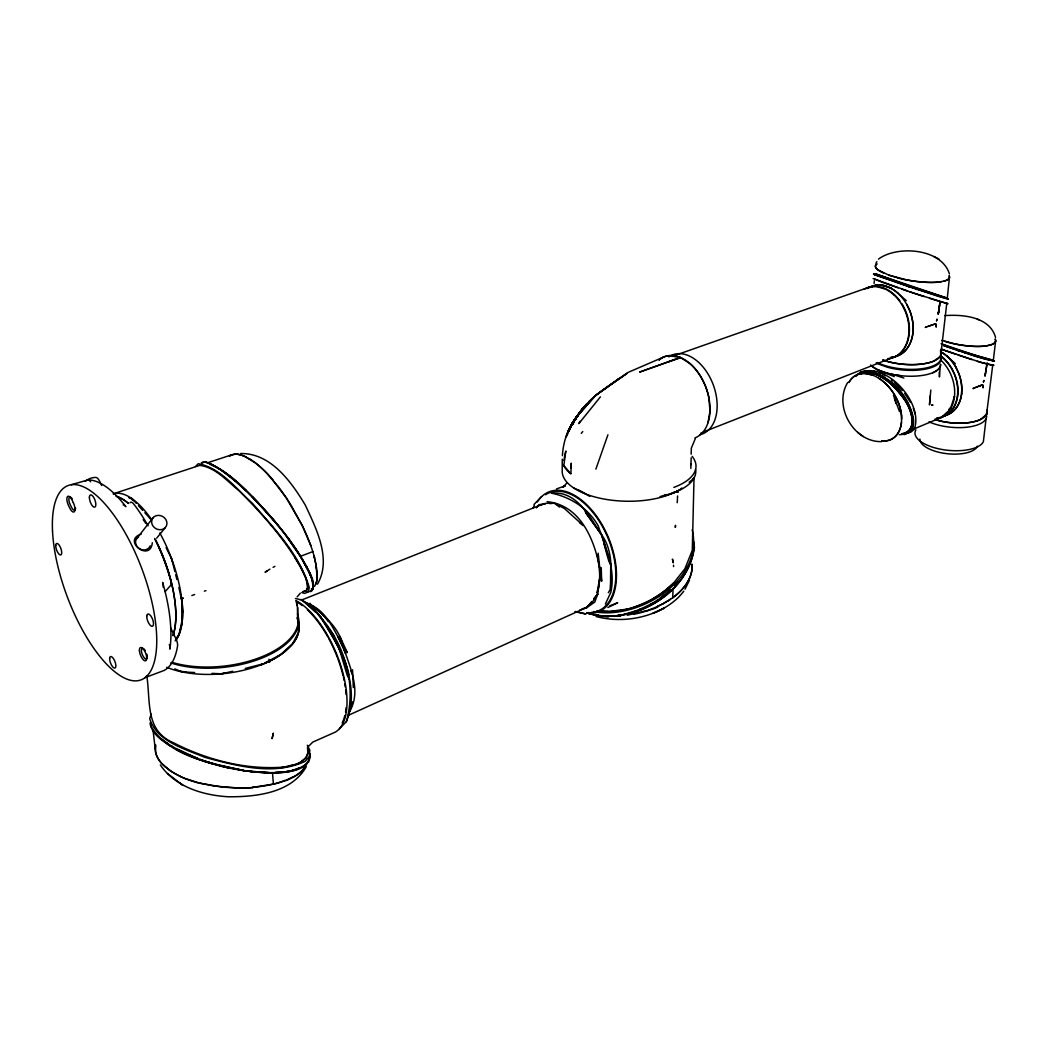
<?xml version="1.0" encoding="UTF-8"?>
<svg xmlns="http://www.w3.org/2000/svg" width="1048" height="1048" viewBox="0 0 1048 1048"><rect width="100%" height="100%" fill="white"/><g stroke="black" fill="none" stroke-linecap="round" stroke-linejoin="round"><path stroke-width="1.5" d="M691.169 457.806L690.829 468.443M562.252 459.221L562.2 471.299A64.308 28.846 1.2 0 0 605.783 499.346A64.308 28.846 1.2 0 0 677.427 490.87M691.156 454.19L691.326 448.138L695.322 438.654M608.325 592.683L610.46 589.277C611.272 570.702 613.185 550.514 601.473 534.585C589.657 516.821 576.872 490.634 551.392 493.149C570.466 496.975 588.701 508.686 598.225 525.873C605.534 547.357 616.028 569.654 610.761 592.487L605.377 604.041M692.964 479.159L694.025 477.94L692.283 550.37L684.894 568.763L673.812 582.793L664.314 591.19M584.352 509.263L585.753 512.773L601.473 534.585L610.748 564.649L610.46 589.277M673.039 589.107L672.737 597.74L662.952 603.897M306.645 591.622L310.942 591.413L313.064 589.107C312.985 569.85 298.038 554.196 288.213 538.777M152.34 542.759C150.192 562.92 121.555 540.257 141.205 534.153M677.231 502.713L677.453 498.494M881.695 440.959L886.713 440.776A36.497 24.065 59.5 0 0 895.162 436.623A36.903 24.314 59.9 0 0 899.433 430.44A37.047 24.431 59.7 0 0 901.516 422.213L901.555 415.925A37.06 24.798 58.7 0 0 899.564 405.89A36.916 24.72 58.8 0 0 895.202 396A36.51 24.366 58.7 0 0 886.556 384.511C879.717 377.673 870.023 371.948 860.015 373.848A36.51 24.078 59.5 0 0 851.801 378.42A36.929 24.327 59.9 0 0 848.906 382.415M570.924 468.377L571.291 463.137L570.885 473.788A64.517 28.519 1.3 0 1 563.706 465.417L570.662 473.604M677.48 497.905L677.598 495.953M562.383 455.697C563.235 441.509 568.068 427.256 577.12 416.2L595.644 395.319L626.953 373.402C607.185 386.935 584.037 400.336 573.387 423.051M353.32 687.54L352.534 669.777M165.086 766.848A74.513 35.684 3.1 0 1 155.209 748.861L155.497 745.246M874.098 283.536L874.32 280.759M694.287 542.288C693.213 591.596 633.752 626.154 588.622 613.512M930.231 395.816L929.484 404.869L930.82 390.053M155.589 744.84L155.628 752.202A74.906 35.855 3.2 0 0 161.589 763.298L169.619 770.175M876.18 273.987L874.779 273.633L947.287 298.169L949.409 277.733M312.291 590.378L310.68 591.504C318.671 582.321 306.684 569.221 302.544 560.064C292.313 543.034 280.012 527.314 266.86 512.446M882.901 360.027A36.641 13.821 4.7 0 0 933.585 361.246L940.698 356.124L946.763 303.344L940.082 301.614L939.977 302.335L940.082 301.614M940.095 368.726L939.44 376.992L939.231 372.223M313.064 589.107L313.365 586.5M986.05 418.873L983.365 441.745A34.689 14.384 5.8 0 1 942.1 449.487A34.689 14.384 5.8 0 1 915.913 429.824M993.36 360.145L995.6 341.124M940.043 301.876L938.746 310.994L939.506 305.427M938.89 309.815L938.419 313.077L938.523 312.409M986.928 410.109A34.846 13.991 5.7 0 1 971.391 422.213A34.846 13.991 5.7 0 1 934.868 419.501A34.938 14.03 5.7 0 0 980.116 419.711L986.561 414.484L992.744 364.927M938.812 310.496L938.969 309.239M938.956 309.37L939.126 308.06M938.733 311.086L938.183 314.348L938.785 310.68M579.701 610.133L586.893 607.604L594.779 602.063L597.688 594.19L601.225 567.649L601.657 581.234C598.094 549.244 584.784 505.503 547.121 501.678M939.008 308.99L939.899 302.885M985.998 369.97L985.041 375.931M563.798 465.613L565.855 451.007A70.779 61.505 -6 0 0 564.007 460.478M694.483 547.108C688.3 594.151 631.63 626.573 587.26 612.975M985.592 372.8L987.15 362.778M986.181 368.791L985.854 370.926L986.771 365.215M986.954 364.036L986.849 364.704L986.954 364.036L991.198 365.018M994.434 361.115C981.373 356.464 957.165 350.595 941.353 343.836M985.369 374.123L985.526 373.18L985.028 375.931M707.99 422.763L709.968 411.353L708.92 397.978A43.374 28.021 69.7 0 0 690.291 363.879M660.004 496.582A64.125 28.689 1.3 0 0 678.239 490.949L677.951 492.285L678.213 490.936L681.868 488.014M297.999 633.333L297.396 636.031A78.521 39.628 -6.6 0 1 292.444 644.101L284.545 651.791A78.521 39.628 -6.6 0 1 166.737 667.34M298.483 631.224L299.23 627.962A78.901 39.824 -6.7 0 0 297.959 620.18M912.782 427.348C915.677 400.493 888.324 369.224 860.919 371.961M954.152 397.467L954.4 396.485M179.26 634.053L181.763 624.438A80.565 32.305 69.5 0 0 159.833 532.987M339.447 728.714L346.351 721.666C359.11 676.798 338.57 625.944 300.946 599.377M352.678 701.819L349.652 711.513C362.149 689.951 348.932 665.742 342.657 644.572C338.491 627.176 324.317 615.726 311.204 604.866L309.907 603.294M954.479 396.511L950.13 409.506L941.13 417.562L911.786 429.876M151.2 714.133L149.668 718.692C157.135 741.735 184.841 748.94 204.95 757.376C237.044 765.891 273.567 776.044 305.282 761.307L309.317 756.394L309.802 750.119L307.274 745.207M595.88 469.15L607.919 434.815M346.351 721.666C361.259 685.772 339.801 646.537 320.583 616.683C314.217 608.482 306.16 600.255 295.471 598.526M948.401 299.125L947.497 298.549M533.039 508.372L534.218 505.411M579.989 421.309L578.837 423.615L600.412 396.865M612.307 615.844L620.233 615.831L616.25 616.054M684.986 589.225L689.558 580.055M314.544 586.343L315.828 583.893A80.172 25.244 58.7 0 0 317.269 575.339M317.478 584.168C331.993 559.095 316.051 528.192 305.204 504.926C291.213 481.687 270.738 452.959 240.542 453.535M572.247 424.859L573.793 422.095M572.3 424.82L573.846 422.056M688.995 579.479L686.807 583.33A64.832 38.855 -12.1 0 1 676.982 594.36L672.737 597.74C681.292 591.36 689.139 582.885 691.523 572.182A62.553 37.99 -10.1 0 0 691.89 564.531M985.67 415.204L986.522 413.737L986.561 414.484M573.819 421.886L572.26 424.571L573.911 421.82M575.391 419.2L580.658 411.104L575.326 419.148M575.496 419.108L577.867 415.06L568.317 430.78L579.203 413.095L569.13 428.973L573.557 422.095M297.147 596.862L300.344 593.168M683.689 574.658L684.213 573.793M949.082 410.449L950.746 407.698M293.152 765.236C299.82 763.507 309.029 758.752 307.811 750.447M306.815 764.215L302.283 770.293M306.265 766.704C291.279 793.218 255.725 796.939 228.385 796.781C202.998 795.275 175.37 787.009 160.344 765.001M910.882 430.846L911.97 429.208M847.714 382.507C833.081 406.048 853.662 442.439 881.63 441.614M573.544 421.833L569.981 427.204L573.505 421.938M567.047 482.827L562.933 487.137L565.448 485.696L556.475 488.944M593.731 598.722L597.688 594.19L592.447 602.076L585.819 607.801L347.569 715.666M575.273 419.305L581.444 410.096L570.885 425.462L582.256 409.074L571.828 423.772L583.985 407.017L572.811 422.121L584.902 405.982L573.832 420.523L586.841 403.873L574.907 418.99L595.644 395.319L628.184 372.354L663.489 357.119M175.527 639.28L179.09 634.223L182.221 619.918L181.907 602.351L182.588 612.412M307.654 747.211L312.815 742.076L334.967 732.264A72.797 32.907 67.5 0 0 341.648 668.414A72.797 32.907 67.5 0 0 295.824 600.504M305.675 758.176L307.876 752.936A75.377 26.03 16 0 0 307.536 749.412M856.295 375.97C866.919 363.761 885.154 377.149 894.206 385.271M136.594 538.698L153.296 517.463M591.806 601.5L586.893 607.604L582.269 608.809M593.771 599.063L597.688 594.19M156.702 538.135L165.27 527.616A7.886 6.956 29.6 0 0 160.41 515.603A7.886 6.956 29.6 0 0 152.13 524.459A7.886 6.956 29.6 0 0 165.27 527.616M581.273 433.374L582.754 431.566M620.298 615.687L621.7 615.019A2.568 2.083 10.3 0 1 622.198 614.993L620.298 615.687L620.966 615.32A2.568 2.188 14.3 0 1 621.399 615.137L622.368 614.993L621.399 615.15A2.764 2.292 10.6 0 0 620.717 615.477L620.468 615.648M856.399 375.59L861.207 371.857M165.112 591.688L170.366 585.688A7.284 2.987 69.3 0 0 170.483 579.544A102.927 40.544 69.5 0 0 154.685 538.397M878.486 259.131C896.59 245.337 941.497 247.891 949.436 273.987M683.755 591.19C675.986 601.591 664.799 608.652 652.852 613.381L664.052 608.115C643.498 619.368 618.687 622.512 596.024 616.499M675.043 585.57L677.008 583.474M675.148 585.229L678.266 581.928M534.021 504.455L541.554 496.569M195.478 466.504L198.229 463.714C220.853 467.906 236.101 488.774 252.463 503.368C274.497 528.821 299.649 554.484 309.265 587.561L308.348 591.871L304.627 593.417L301.916 592.644M536.511 507.56L538.528 505.594L545.589 503.341L554.457 503.184L564.453 508.555L583.304 525.572L579.544 522.651M595.605 395.502L588.897 401.777L595.605 395.502L618.412 379.049L617.167 379.926M536.209 507.743L538.528 505.594L541.711 505.11M875.001 274.288L873.482 274.157L908.537 286.615L948.453 299.047M657.031 600.57L664.995 594.661M668.598 591.635L670.995 589.631L659.926 598.434M689.165 482.198L694.025 478.307M909.546 432.221L907.935 433.322M662.585 596.666L664.039 595.631M299.636 767.935L291.462 770.673L294.423 769.835M670.419 599.377L668.008 600.962M650.153 604.696L657.266 600.203M202.434 462.325C198.622 464.382 205.618 460.596 207.15 462.417L204.504 462.024M269.912 569.143L265.079 572.274L266.913 571.081M652.367 604.093L659.061 599.928M859.242 374.359C877.595 367.193 894.966 386.227 904.581 399.93C911.184 408.903 918.533 430.23 902.642 433.833M679.562 489.848L676.654 491.499L678.213 490.936M273.096 567.335L274.904 566.365M653.271 602.849L638.258 610.185L642.057 608.547M299.269 762.97L300.187 762.499M292.89 776.987L288.017 779.319M607.879 607.513L617.691 602.731L609.857 605.809M653.428 598.5C636.817 607.906 617.22 613.696 598.054 610.892M229.394 455.998L234.765 454.229A76.19 27.104 59.2 0 1 245.559 456.771M859.609 373.913C876.914 368.11 892.752 384.446 902.564 396.851C910.254 406.192 919.869 430.427 901.883 433.767M260.991 664.825L263.022 663.882L245.245 668.428M273.908 658.825L264.541 663.174L280.602 654.594L292.549 643.826L298.51 632.35L298.208 621.136M639.778 610.093L647.35 606.661M295.903 769.429L300.095 767.621M975.465 387.537L982.605 384.773L983.09 387.865L982.775 385.585M976.409 387.131L972.95 388.611L974.208 388.074M976.723 387L980.391 385.585M862.032 371.791C888.56 363.525 923.629 403.965 914.301 429.117L911.236 431.855L906.743 433.322M632.101 612.32L641.848 608.574M301.824 599.928L537.663 506.21M705.396 431.186L890.983 358.193M927.965 326.413L935.707 323.767L936.27 327.12L935.903 324.644M928.986 326.02L925.24 327.448L926.602 326.937M668.729 361.717L680.637 357.565L690.265 363.8M300.632 556.239L311.23 576.675C297.619 546.06 274.969 520.529 252.083 496.477C270.135 514.778 286.667 534.637 300.632 556.239L312.815 551.615L310.706 545.366M144.899 677.689L164.064 670.471A102.927 40.544 69.5 0 0 177.531 646.092A7.153 2.895 68.5 0 0 175.999 638.9L170.575 627.7M982.605 384.773L980.024 385.729M929.327 325.889L935.707 323.767M674.716 359.438L639.621 372.079L680.637 357.565A43.374 28.021 69.6 0 1 709.09 398.882A43.374 28.021 69.6 0 1 694.955 437.907M191.836 595.539L194.666 594.517M869.67 287.532L876.01 285.279A36.994 27.392 70 0 1 897.664 292.982L906.219 300.645M676.327 354.918L869.381 287.087M636.948 610.63L624.071 614.259M627.241 615.255L648.882 610.093M207.386 462.836L232.158 454.675M204.334 591.164L205.932 590.64M906.088 434.134L904.018 434.632M904.843 433.453L905.904 433.125L904.07 433.689M626.796 614.246L634.8 611.849M662.65 495.835L666.921 494.538M672.62 492.796L675.475 491.931L668.205 494.577A64.125 28.689 1.3 0 1 662.559 496.031M865.543 371.555L866.539 371.267M71.343 484.713L88.058 479.919A103.215 40.296 69.5 0 1 125.865 506.695A7.271 2.934 70.2 0 0 123.14 504.835M870.56 286.772L875.735 285.318A37.689 27.903 70 0 1 881.303 285.226L889.804 287.702A37.689 27.903 70 0 1 897.861 293.178M202.552 462.666L205.002 462.024C234.503 472.294 254.035 500.014 275.034 521.616M232.656 671.296L221.639 673.825L212.115 673.366M627.307 609.15L607.761 611.639M920.183 281.807A38.029 9.458 9.3 0 0 939.322 281.964L943.803 281.165A38.042 9.078 8.5 0 0 948.204 279.318M286.405 771.485L289.209 770.922M619.08 615.32L622.591 614.639L618.228 615.202M286.445 771.642L290.204 770.909M623.678 614.429L625.866 614.023M284.466 766.992L290.113 765.996M875.015 274.943L937.633 296.152M220.643 673.772L224.338 673.196M613.958 616.368L621.844 615.215M939.296 281.964L941.707 281.611M936.702 418.165L941.13 417.562M899.236 434.71C928.777 433.44 905.629 394.192 893.564 384.786M280.903 772.297L283.628 771.944L275.021 772.572L285.056 771.8M994.447 360.984L984.832 359.11L943.737 345.644L975.295 356.294L994.146 361.193M252.555 787.389L273.41 784.101L272.48 772.73M603.412 615.857L615.071 615.713M539.052 504.612L545.209 504.036M549.833 503.603L554.457 503.184L559.475 507.075M944.667 315.631C962.339 314.282 989.888 316.509 995.548 337.443M283.209 767.162C245.324 769.926 206.993 759.957 173.418 742.731C144.899 730.744 150.755 701.662 146.812 676.012M993.36 360.185L977.286 356.032L941.274 343.783M302.99 591.675L306.409 590.535L307.601 587.902A86.185 17.698 47.9 0 0 307.234 583.657M610.316 616.119L611.364 616.08M874.661 279.056L882.652 282.384M302.715 591.662L305.544 591.177L307.496 588.439L307.352 583.474L305.164 576.518M601.788 616.381L609.006 616.538M268.576 772.533L246.385 770.961L223.8 766.625M269.48 772.743L256.092 771.891M876.246 285.056L883.647 285.226L891.403 288.266M237.372 787.926L214.159 786.065L199.382 783.053M194.653 672.528L181.959 671.925L174.767 668.873M875.381 273.711L908.642 285.776L947.287 298.169M593.6 611.587C638.14 620.455 704.57 580.094 692.152 529.764M246.385 770.961L253.302 771.8M864.993 373.455L873.128 375.328M222.792 787.14L200.194 783.249L186.465 778.926M243.424 770.359L212.325 763.481L222.451 766.311M246.647 770.83L251.494 771.525M599.521 611.102L597.111 610.722M900.455 375.656L893.368 374.594A37.06 14.187 4.8 0 1 886.674 373.023L878.054 369.892A37.073 14.187 4.8 0 1 871.779 366.079M601.041 615.7L608.22 616.84M180.099 671.139L186.033 672.122M310.077 753.866C308.806 774.996 279.056 772.468 263.323 772.625C233.141 770.765 202.984 763.337 176.077 749.333L182.64 752.647M595.277 614.573L597.989 615.111M597.845 615.215L595.461 614.744M596.273 614.862L598.159 615.241M575.09 611.691L585.937 614.01L575.391 611.442M225.477 766.848L229.774 767.83L223.748 766.442M220.814 766.075L228.857 767.961M225.399 766.953L230.534 768.184M881.643 272.113A37.636 8.947 8.6 0 1 877.032 263.808A37.911 9.052 8.4 0 0 875.408 266.218A37.479 8.921 8.6 0 0 878.198 270.07L888.94 275.179L905.498 279.62A37.466 9.262 9.3 0 0 920.223 281.807M938.864 296.532L948.008 299.086M114.376 494.132L113.184 493.831L199.723 465.377C215.744 467.356 227.089 481.176 239.062 490.726C262.367 514.057 284.689 538.921 300.986 567.767M128.825 497.748L131.956 498.534L136.253 503.276M941.628 340.351L954.676 343.823A35.697 9.76 10 0 0 968.653 345.945M898.424 278.021L888.94 275.179M944.68 341.321L947.89 342.224M599.81 615.687L602.037 616.355M212.351 763.363L215.023 764.162L209.351 762.459M306.697 603.504C328.823 609.87 335.111 635.638 347.307 652.59L339.696 636.018M206.469 761.713L210.871 763.036L199.762 759.328L214.382 764.149M210.373 463.517C237.621 478.124 258.24 502.359 277.995 525.598M875.25 274.904L873.731 274.222M204.858 761.451L212.783 763.9M893.014 374.516L903.874 378.04M958.069 355.036L965.025 357.355M909.206 291.606L916.555 294.056M907.332 290.977L901.778 289.091M956.287 354.434L945.807 350.779M896.354 287.218L898.136 287.846M894.258 376.56L876.875 369.734M888.376 279.109L879.573 275.938M878.774 275.663L888.259 279.069M977.365 319.195L979.16 319.876M210.189 464.434C224.298 469.766 235.079 481.019 246.228 490.739L229.512 476.12M198.753 759.027L174.165 747.565M189.688 755.791L197.129 758.739M189.544 755.228L198.308 758.739L189.164 755.123M875.748 373.979L876.665 374.372M586.749 612.53L590.784 614.298M184.278 752.949L188.09 754.639L177.636 749.543M588.688 612.517L594.57 615.137M573.688 487.988L579.976 490.818M307.496 603.19C315.684 607.329 323.373 614.102 328.325 621.739M577.618 489.691L584.85 493.49M881.551 272.113L883.726 273.148M212.063 464.971L219.897 469.229L235.394 481.019M938.916 259.039L933.834 256.511M964.632 352.796L965.352 353.15M916.044 289.117L916.804 289.497M879.351 375.616L881.8 376.966M170.103 745.901C161.733 740.32 151.462 733.718 150.165 722.871M908.537 286.615L909.258 287.008M957.518 350.438L958.213 350.792M947.078 303.278L947.981 303.763L912.978 292.903L873.128 278.611M245.612 456.915L254.271 462.286M887.355 380.516L875.709 373.822A33.68 16.807 45 0 1 879.324 375.446M581.234 491.381L589.736 496.398M171.256 745.718L173.798 747.237M883.883 378.249L886.529 380.07M169.75 744.879L171.846 746.255M166.632 742.796L168.702 744.185L166.082 742.233M878.683 378.158L881.407 380.018A36.667 24.458 58.7 0 1 901.503 415.912M992.849 364.612L993.91 365.346L980.561 362.307L941.104 349.128A31.82 1.376 18.9 0 0 945.912 350.805M130.188 498.088L133.934 500.708M857.683 432.352L863.277 436.544M180.348 783.393L182.666 785.175L167.51 773.516M162.165 739.312L165.518 741.932M891.39 379.966L892.87 381.144M947.104 356.346L955.278 363.669M302.662 600.57L315.802 612.386M318.199 614.534L334.456 636.28M894.324 382.376L902.341 390.498M240.437 485.381L257.952 502.49M138.402 505.647L142.698 510.376M144.847 512.747L151.279 519.86M268.419 475.15L277.917 486.324M288.842 539.235L289.654 540.192M272.716 479.958L286.432 498.114L302.125 525.297A79.962 25.335 59 0 1 310.719 545.366M601.473 534.585L585.753 512.773M904.712 393.432L910.568 402.419M348.945 674.427C344.098 652.878 331.233 635.35 320.583 616.683M311.322 577.238L309.16 572.391M610.748 564.649L608.809 561.152L603.884 543.676M307.313 747.879L309.055 751.036M349.233 679.17L347.294 675.593L338.334 645.686M166.095 547.646L171.715 558.951L174.898 571.619M101.695 485.525L99.717 481.438A7.074 2.79 70.6 0 0 95.84 477.43A102.927 40.544 69.5 0 0 85.36 481.255M955.763 367.114L958.776 373.416A35.16 26.396 66.9 0 1 961.619 393.472M906.664 304.208L909.821 310.824A37.073 27.445 70 0 1 912.952 332.164A37.112 27.484 70 0 0 897.586 292.982M306.278 565.907L306.894 567.282M350.897 670.93L352.246 674.008M310.771 545.536L302.44 525.939L291.226 505.568A77.238 26.527 58.9 0 0 277.93 486.233M893.446 395.319L899.511 411.615M309.618 572.68L312.317 580.12M313.3 584.312L312.291 580.422M171.256 558.034L172.396 561.663M312.815 551.615L314.531 557.575L314.138 556.161M296.139 601.369L297.58 607.617L297.776 625.171L297.58 607.617M312.985 585.531L312.907 583.081M296.767 603.452L297.37 605.757L297.121 603.569M175.684 574.776L176.889 579.531M178.867 587.443L181.802 600.714L180.819 595.212M309.697 753.918L310.339 756.813L308.636 761.988C291.148 777.577 264.856 772.638 243.319 770.686C210.583 763.442 169.606 756.564 150.598 725.897L150.571 723.028M153.1 730.574L155.222 748.861M597.216 554.785C599.43 567.806 601.473 580.251 597.019 593.142L600.425 574.173L598.159 553.187M673.471 565.2L673.602 566.614M691.837 564.073L692.034 567.859A63.378 38.383 -10.9 0 1 688.955 579.465M901.555 415.912L901.673 419.121M940.632 349.94L940.698 356.124M986.626 415.755A34.807 14.056 5.7 0 1 966.623 427.243A34.807 14.056 5.7 0 1 929 421.872M977.391 446.225A29.095 12.144 5.9 0 1 946.134 453.588A29.095 12.144 5.9 0 1 919.908 439.06M947.798 342.316A35.842 9.93 10.1 0 0 986.666 345.866L990.661 344.897A36.091 9.589 9 0 0 995.587 340.155A35.684 9.471 9.2 0 0 995.233 339.159M995.181 339.172A35.842 9.498 9.3 0 1 990.674 344.897L986.522 345.801A36.235 9.969 10 0 1 978.413 346.39A36.091 10.022 10.1 0 1 968.68 345.971M939.846 417.576A35.278 26.41 66.9 0 1 937.24 417.903M942.362 416.921A35.278 26.41 66.9 0 0 954.951 375.001L951.912 368.7A35.318 26.449 66.9 0 0 943.436 358.089A35.815 26.816 66.9 0 0 940.921 355.993M943.672 415.925A35.291 26.501 67.1 0 0 961.658 393.485A35.2 26.423 66.7 0 1 943.161 415.991M947.457 356.359A35.291 26.501 67.1 0 1 955.894 366.996M940.541 351.656A35.082 26.331 66.9 0 1 961.527 393.249M942.191 352.652A35.75 26.829 66.9 0 1 947.3 356.517M986.81 363.984A40.911 1.769 18.9 0 1 977.417 361.272M971.85 359.582A38.815 1.729 18.9 0 1 965.182 357.434M940.318 355.757A36.562 13.899 4.7 0 1 900.992 369.813L893.905 368.739A37.112 14.109 4.7 0 1 887.197 367.18L878.565 364.062A37.125 14.109 4.7 0 1 876.194 362.857M940.541 364.324A36.47 13.965 4.8 0 1 913.175 376.206A36.47 13.965 4.8 0 1 871.949 366.184A36.536 13.991 4.8 0 1 870.547 364.966M940.554 364.455A36.614 14.017 4.8 0 1 932.681 372.8M941.025 360.237A35.357 26.423 66.9 0 1 954.492 396.354A35.357 26.423 66.9 0 1 934.895 419.292M913.306 408.353A41.933 20.895 45 0 1 915.048 413.986M940.515 355.966A35.2 26.357 66.9 0 1 957.702 392.633A35.2 26.357 66.9 0 1 937.96 417.851M873.718 371.228A32.606 16.309 44.9 0 1 875.08 371.516M879.377 372.905A32.606 16.309 44.9 0 1 880.857 373.533M882.351 374.241A32.606 16.309 44.9 0 1 885.35 375.865M848.919 382.481A36.667 24.169 59.8 0 1 864.967 373.376M881.8 376.848A34.558 17.227 44.9 0 1 883.896 378.131M901.463 422.174A36.654 24.169 59.7 0 1 881.735 441.012M894.416 398.699A34.65 24.982 67.8 0 1 896.014 403.559M890.721 357.303A37.204 27.562 70.2 0 0 913.005 332.19A37.112 27.484 69.8 0 1 894.245 356.857A37.636 27.916 70.7 0 1 891.822 357.237M887.957 358.809A37.191 27.471 70 0 0 905.682 312.37L902.485 305.741A37.191 27.471 70 0 0 893.682 294.619M867.207 288.593A37.112 27.484 70 0 1 876.01 285.279M893.669 294.685A37.767 27.89 70 0 0 885.612 289.196L877.097 286.707A37.767 27.89 70 0 0 871.543 286.785L866.355 288.252A37.191 27.471 70 0 0 863.919 289.431M939.755 301.497A42.929 0.865 18.6 0 1 929.576 298.3M940.842 356.53A36.497 13.86 4.7 0 1 919.096 369.027A36.497 13.86 4.7 0 1 877.399 362.543M940.842 350.517A36.549 13.794 4.7 0 1 924.205 363.682A36.549 13.794 4.7 0 1 882.953 360.001M896.616 287.296A33.392 0.668 18.7 0 1 883.032 282.502M924.048 296.558A40.715 0.878 18.7 0 1 916.869 294.187M939.48 282.03A37.623 9.445 9.3 0 1 898.306 278.1M949.147 275.925A37.623 8.96 8.6 0 1 943.816 281.178M948.178 279.318A37.885 9.052 8.3 0 0 949.488 276.842A37.466 8.934 8.5 0 0 949.187 275.912M876.01 263.336A35.606 12.275 4.3 0 1 876.888 261.633M901.752 303.566A37.217 27.484 70 0 1 887.957 358.665M866.526 288.121A37.217 27.484 70 0 1 899.865 300.802M672.004 356.464A41.016 26.645 69.7 0 1 674.781 355.455M706.142 430.492A41.016 26.645 69.7 0 1 700.732 433.217M668.821 356.883A42.248 27.445 69.7 0 1 712.771 383.568A42.248 27.445 69.7 0 1 699.579 434.763M296.938 617.875A78.901 39.811 -6.7 0 1 261.109 664.917M297.789 615.215A78.639 39.47 -6.6 0 1 259.262 659.113A78.639 39.47 -6.6 0 1 170.732 662.899M269.729 662.205A72.797 32.907 67.5 0 1 268.904 659.284M305.296 758.045A83.08 28.506 15 0 1 301.942 760.743M302.466 760.953A84.521 28.912 15 0 1 300.003 762.42M299.178 762.918A86.565 29.92 15.6 0 1 293.767 764.961M293.388 764.791A87.547 29.698 14.9 0 1 289.589 765.721M284.807 767.202A89.067 30.942 15.7 0 1 271.589 768.132M293.021 765.171A88.189 30.379 15.5 0 1 283.065 767.07M692.112 456.339A64.125 28.532 1.3 0 1 673.825 487.386M695.649 469.543A64.033 28.65 1.3 0 1 673.641 492.73M537.401 501.926A64.871 37.505 67.2 0 1 607.316 534.965A64.871 37.505 67.2 0 1 587.234 613.198M673.825 582.806A73.753 51.326 -24.1 0 1 654.018 598.172A72.299 50.252 -24.1 0 1 644.153 603.268A71.382 50.029 -24.1 0 1 640.8 604.657A69.627 48.693 -24.2 0 1 634.092 607.211M664.209 591.111A73.334 51.011 -24.1 0 1 653.349 598.395M634.119 607.316A67.95 47.645 -24.2 0 1 627.307 609.268M607.892 611.22A60.142 41.658 -23.7 0 1 599.718 610.735M662.821 603.792A65.5 38.776 -12.5 0 1 648.791 609.962M595.238 615.097A59.893 42.837 -26.2 0 1 594.766 614.993M667.812 600.845A65.775 38.841 -12.6 0 1 657.306 606.478M651.882 609.229A65.002 39.038 -12.3 0 1 645.922 611.338M645.843 611.194A64.976 39.195 -12.3 0 1 633.503 614.325M657.803 607.002A65.67 39.588 -12.2 0 1 652.039 609.451M305.047 767.332A78.718 34.741 4.1 0 1 293.139 777.079M288.187 779.398A79.425 34.898 3.7 0 1 273.567 784.218M253.092 787.297A79.163 34.911 3.7 0 0 273.371 784.074A79.491 34.767 3.6 0 0 285.108 780.341M245.704 787.703A77.631 35.134 3.8 0 1 222.818 787.035M253.249 787.546A77.604 34.44 3.7 0 1 245.848 788.017M186.347 779.005A74.853 35.92 3.4 0 1 169.488 770.215M179.876 776.083A74.251 35.501 3.5 0 1 165.283 766.809M252.647 787.506A77.997 34.833 3.8 0 1 237.398 788.057M199.238 783.197A74.867 36.077 3.2 0 1 179.667 776.188M302.597 770.372A79.281 34.885 3.9 0 1 285.763 780.655M545.484 494.748A63.915 36.955 67.2 0 1 608.862 540.179A63.915 36.955 67.2 0 1 591.452 612.399M297.147 602.128A71.736 32.436 67.5 0 1 302.361 605.587M307.352 609.805A71.736 32.436 67.5 0 1 327.906 637.053M328.653 638.429A71.736 32.436 67.5 0 1 337.404 657.502M337.967 659.009A71.736 32.436 67.5 0 1 343.076 675.79M343.43 677.283A71.736 32.436 67.5 0 1 344.124 680.506M344.726 683.715A71.736 32.436 67.5 0 1 345.237 686.885M345.657 690.003A71.736 32.436 67.5 0 1 346.102 694.549M346.089 707.636A71.736 32.436 67.5 0 1 345.526 712.064M344.831 715.483A71.736 32.436 67.5 0 1 342.185 722.884M138.559 536.917A7.742 6.642 22.3 0 0 135.624 541.109A7.65 6.576 35.6 0 0 139.253 548.536L140.55 549.257A7.677 6.956 34.6 0 0 145.567 549.768L147.545 548.956A7.69 7.008 30.9 0 0 150.178 545.851M148.096 525.834A102.927 40.544 69.5 0 0 133.751 504.049A7.257 2.948 70.2 0 0 130.018 502.752M169.344 644.533A7.179 2.869 68.5 0 1 169.868 649.131A103.215 40.296 69.5 0 0 162.65 582.439A7.31 2.974 69.3 0 1 163.134 587.155M72.22 498.822A5.646 2.161 70.4 0 0 69.063 497.97A5.646 2.161 70.4 0 0 70.19 504.586L71.369 507.049A5.646 2.161 70.4 0 0 75.6 508.149M146.864 654.188A5.712 2.227 68.5 0 1 145.069 658.642A5.712 2.227 68.5 0 1 141.415 650.284A5.712 2.227 68.5 0 1 145.305 650.611M116.289 496.228A80.919 32.187 69.5 0 1 128.459 503.341M143.183 519.638A80.919 32.187 69.5 0 1 145.711 523.24M173.012 635.625A80.919 32.187 69.5 0 0 155.274 539.51A80.775 32.134 69.5 0 1 172.946 635.507M88.058 479.919A7.1 2.777 70.6 0 1 90.652 481.818M181.776 598.618A80.958 32.462 69.5 0 1 176.509 639.346M116.315 496.359A80.775 32.134 69.5 0 1 128.472 503.472M115.856 493.359A80.565 32.305 69.5 0 1 151.685 519.756M179.182 633.988A80.565 32.305 69.5 0 1 175.121 640.918M297.475 613.984A78.823 39.51 -6.6 0 1 259.76 657.581A78.823 39.51 -6.6 0 1 171.754 662.244M294.763 557.379A91.517 18.694 48 0 1 304.85 575.981M300.697 567.531A90.888 18.602 47.9 0 1 304.929 576.308M305.099 576.204A89.709 18.392 47.9 0 1 307.13 582.23M306.592 581.719A88.215 18.117 47.9 0 1 307.012 583.435M303.383 592.146A74.12 15.432 48.5 0 1 302.374 592.186M249.738 458.972A75.81 27.261 59.3 0 1 272.742 479.656M238.276 454.439A75.574 26.816 59.1 0 1 249.83 459.247M229.669 455.828A76.203 27.196 59.4 0 1 238.21 454.295M317.256 575.26A80.041 25.087 58.9 0 1 315.867 583.933M317.033 574.998A80.775 24.956 59.4 0 0 314.308 557.392A81.128 24.916 59.5 0 1 316.431 568.108M254.232 462.089A76.216 27.327 59.2 0 1 268.419 474.954M316.208 567.872A80.565 24.707 59.6 0 1 316.784 574.763M675.475 525.467L675.344 527.314L675.475 525.467M273.318 733.364L272.113 738.513L273.318 733.364M691.077 463.661L690.829 464.657L691.077 463.661M937.004 319.299L936.558 320.793L937.004 319.299M983.875 380.581L983.43 381.983L983.875 380.581M567.518 434.147L566.077 436.846L567.544 434.082M949.776 408.393L949.278 409.283L949.776 408.393M569.942 428.999L566.863 434.514L569.968 428.973M570.702 427.256L567.571 432.641L570.741 427.23M909.258 430.898L907.712 432.169L909.258 430.898M312.579 588.386L311.282 589.159L312.579 588.373M183.282 598.277L181.658 598.526L183.282 598.277M932.733 405.065L931.842 405.104L932.733 405.065M680.637 357.565L668.716 355.639A43.374 28.021 69.7 0 0 658.917 360.067A43.374 28.008 69.6 0 1 680.637 357.578M342.657 644.572L337.823 636.529L345.565 653.415L342.657 644.572M73.334 502.699L72.142 500.237A7.061 2.699 70.4 0 0 67.373 496.726A7.061 2.699 70.4 0 0 68.526 505.542L69.705 508.005A7.061 2.699 70.4 0 0 74.487 511.529A7.061 2.699 70.4 0 0 73.334 502.699M672.724 560.47L672.449 559.082L673.17 562.724L672.724 560.47M52.518 531.1A103.765 39.837 69.4 0 0 133.987 680.82A103.765 39.837 69.4 0 0 127.031 536.183A103.765 39.837 69.4 0 0 52.518 531.1M109.634 658.327A6.196 2.332 68.6 0 0 114.075 667.995A6.196 2.332 68.6 0 0 114.56 660.607A6.196 2.332 68.6 0 0 109.634 658.327M146.772 616.028A6.563 2.607 68.9 0 0 151.502 626.219A6.563 2.607 68.9 0 0 152.17 618.255A6.563 2.607 68.9 0 0 146.772 616.028M89.381 497.132A6.511 2.541 70.4 0 0 94.006 507.14A6.511 2.541 70.4 0 0 94.451 498.796A6.511 2.541 70.4 0 0 89.381 497.132M55.727 545.432A6.144 2.279 69.9 0 0 60.077 554.929A6.144 2.279 69.9 0 0 60.365 547.213A6.144 2.279 69.9 0 0 55.727 545.432M139.41 650.69A7.14 2.777 68.5 0 0 145.2 660.882A7.14 2.777 68.5 0 0 144.598 650.926A7.14 2.777 68.5 0 0 139.41 650.69"/></g></svg>
